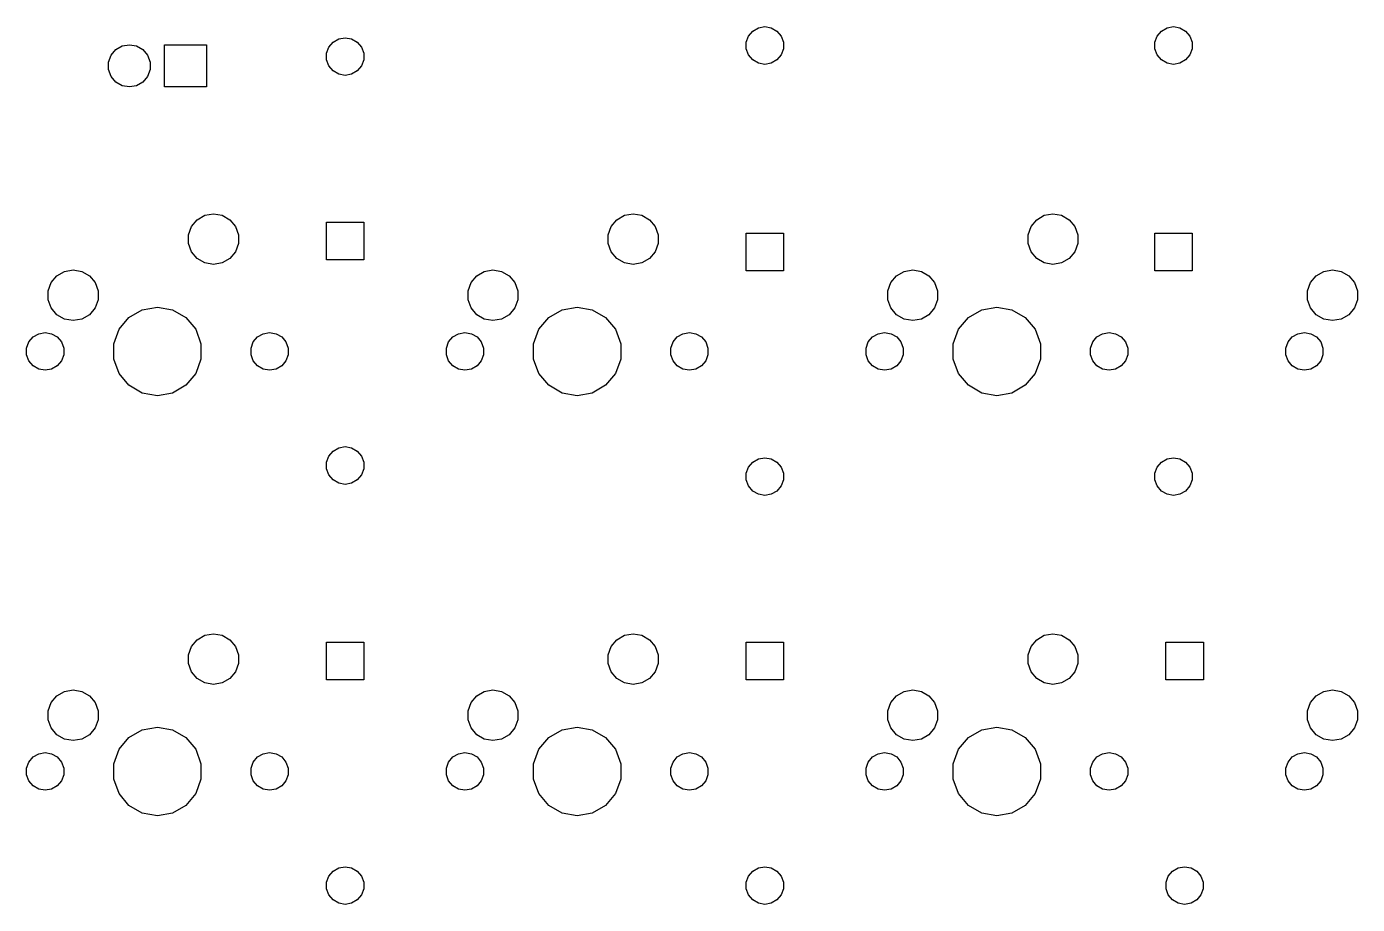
# Model space of a CAD drawing. Extents: x 16 to 275, y -108 to -10.
# Drawn here: x 16.1 to 76.3, y -104 to -64.3 of the extents above; entities that cross this region are included whole.
import ezdxf

# ---------------------------------------------------------------- set-up
doc = ezdxf.new("R2010")
doc.units = 0
doc.header["$MEASUREMENT"] = 0
doc.layers.add('BLACK', color=7, linetype='CONTINUOUS')

msp = doc.modelspace()

# ---------------------------------------------------------------- linework, layer by layer
at = {"layer": 'Black'}
for p, q in [((48.9492, -64.5072), (49.2058, -64.3591)), ((49.2058, -64.3591), (49.4975, -64.3076)), ((49.4975, -64.3076), (49.7892, -64.3591)), ((49.7892, -64.3591), (50.0457, -64.5072)), ((67.4492, -64.5072), (67.7058, -64.3591)), ((67.7058, -64.3591), (67.9975, -64.3076)), ((67.9975, -64.3076), (68.2892, -64.3591)), ((68.2892, -64.3591), (68.5457, -64.5072)), ((29.7588, -65.2341), (29.9492, -65.0072)), ((29.9492, -65.0072), (30.2058, -64.8591)), ((30.2058, -64.8591), (30.4975, -64.8076)), ((30.4975, -64.8076), (30.7892, -64.8591)), ((30.7892, -64.8591), (31.0457, -65.0072)), ((31.0457, -65.0072), (31.2361, -65.2341)), ((48.6575, -65.0124), (48.7588, -64.7341)), ((48.6575, -65.3086), (48.6575, -65.0124)), ((48.7588, -64.7341), (48.9492, -64.5072)), ((50.0457, -64.5072), (50.2361, -64.7341)), ((50.2361, -64.7341), (50.3374, -65.0124)), ((50.3374, -65.0124), (50.3374, -65.3086)), ((67.1575, -65.0124), (67.2588, -64.7341)), ((67.1575, -65.3086), (67.1575, -65.0124)), ((67.2588, -64.7341), (67.4492, -64.5072)), ((68.5457, -64.5072), (68.7361, -64.7341)), ((68.7361, -64.7341), (68.8374, -65.0124)), ((68.8374, -65.0124), (68.8374, -65.3086)), ((19.7884, -65.914), (19.902, -65.6019)), ((19.902, -65.6019), (20.1154, -65.3476)), ((20.1154, -65.3476), (20.403, -65.1815)), ((20.403, -65.1815), (20.73, -65.1239)), ((20.73, -65.1239), (21.057, -65.1815)), ((21.057, -65.1815), (21.3446, -65.3476)), ((21.3446, -65.3476), (21.558, -65.6019)), ((21.558, -65.6019), (21.6716, -65.914)), ((22.3175, -67.0325), (22.3175, -65.1275)), ((22.3175, -65.1275), (24.2225, -65.1275)), ((24.2225, -65.1275), (24.2225, -67.0325)), ((29.6575, -65.5124), (29.7588, -65.2341)), ((29.6575, -65.8086), (29.6575, -65.5124)), ((31.2361, -65.2341), (31.3374, -65.5124)), ((31.3374, -65.5124), (31.3374, -65.8086)), ((48.7588, -65.587), (48.6575, -65.3086)), ((48.9492, -65.8139), (48.7588, -65.587)), ((50.2361, -65.587), (50.0457, -65.8139)), ((50.3374, -65.3086), (50.2361, -65.587)), ((67.2588, -65.587), (67.1575, -65.3086)), ((67.4492, -65.8139), (67.2588, -65.587)), ((68.7361, -65.587), (68.5457, -65.8139)), ((68.8374, -65.3086), (68.7361, -65.587)), ((19.7884, -66.246), (19.7884, -65.914)), ((19.902, -66.5581), (19.7884, -66.246)), ((21.6716, -66.246), (21.558, -66.5581)), ((21.6716, -65.914), (21.6716, -66.246)), ((29.7588, -66.087), (29.6575, -65.8086)), ((29.9492, -66.3139), (29.7588, -66.087)), ((31.2361, -66.087), (31.0457, -66.3139)), ((31.3374, -65.8086), (31.2361, -66.087)), ((49.2058, -65.962), (48.9492, -65.8139)), ((49.4975, -66.0134), (49.2058, -65.962)), ((49.7892, -65.962), (49.4975, -66.0134)), ((50.0457, -65.8139), (49.7892, -65.962)), ((67.7058, -65.962), (67.4492, -65.8139)), ((67.9975, -66.0134), (67.7058, -65.962)), ((68.2892, -65.962), (67.9975, -66.0134)), ((68.5457, -65.8139), (68.2892, -65.962)), ((20.1154, -66.8124), (19.902, -66.5581)), ((20.403, -66.9785), (20.1154, -66.8124)), ((21.3446, -66.8124), (21.057, -66.9785)), ((21.558, -66.5581), (21.3446, -66.8124)), ((30.2058, -66.462), (29.9492, -66.3139)), ((30.4975, -66.5134), (30.2058, -66.462)), ((30.7892, -66.462), (30.4975, -66.5134)), ((31.0457, -66.3139), (30.7892, -66.462)), ((20.73, -67.0361), (20.403, -66.9785)), ((21.057, -66.9785), (20.73, -67.0361)), ((24.2225, -67.0325), (22.3175, -67.0325)), ((23.8025, -73.0411), (24.1476, -72.8418)), ((24.1476, -72.8418), (24.54, -72.7726)), ((24.54, -72.7726), (24.9324, -72.8418)), ((24.9324, -72.8418), (25.2775, -73.0411)), ((42.8025, -73.0411), (43.1476, -72.8418)), ((43.1476, -72.8418), (43.54, -72.7726)), ((43.54, -72.7726), (43.9324, -72.8418)), ((43.9324, -72.8418), (44.2775, -73.0411)), ((61.8025, -73.0411), (62.1476, -72.8418)), ((62.1476, -72.8418), (62.54, -72.7726)), ((62.54, -72.7726), (62.9324, -72.8418)), ((62.9324, -72.8418), (63.2775, -73.0411)), ((23.4101, -73.7208), (23.5464, -73.3463)), ((23.5464, -73.3463), (23.8025, -73.0411)), ((25.2775, -73.0411), (25.5336, -73.3463)), ((25.5336, -73.3463), (25.6699, -73.7208)), ((29.6478, -74.8501), (29.6478, -73.1509)), ((29.6478, -73.1509), (31.3471, -73.1509)), ((31.3471, -73.1509), (31.3471, -74.8501)), ((42.4101, -73.7208), (42.5464, -73.3463)), ((42.5464, -73.3463), (42.8025, -73.0411)), ((44.2775, -73.0411), (44.5336, -73.3463)), ((44.5336, -73.3463), (44.6699, -73.7208)), ((61.4101, -73.7208), (61.5464, -73.3463)), ((61.5464, -73.3463), (61.8025, -73.0411)), ((63.2775, -73.0411), (63.5336, -73.3463)), ((63.5336, -73.3463), (63.6699, -73.7208)), ((23.4101, -74.1192), (23.4101, -73.7208)), ((25.6699, -73.7208), (25.6699, -74.1192)), ((42.4101, -74.1192), (42.4101, -73.7208)), ((44.6699, -73.7208), (44.6699, -74.1192)), ((48.6478, -75.3501), (48.6478, -73.6509)), ((48.6478, -73.6509), (50.3471, -73.6509)), ((50.3471, -73.6509), (50.3471, -75.3501)), ((61.4101, -74.1192), (61.4101, -73.7208)), ((63.6699, -73.7208), (63.6699, -74.1192)), ((67.1478, -75.3501), (67.1478, -73.6509)), ((67.1478, -73.6509), (68.8471, -73.6509)), ((68.8471, -73.6509), (68.8471, -75.3501)), ((23.5464, -74.4937), (23.4101, -74.1192)), ((23.8025, -74.7989), (23.5464, -74.4937)), ((25.5336, -74.4937), (25.2775, -74.7989)), ((25.6699, -74.1192), (25.5336, -74.4937)), ((42.5464, -74.4937), (42.4101, -74.1192)), ((42.8025, -74.7989), (42.5464, -74.4937)), ((44.5336, -74.4937), (44.2775, -74.7989)), ((44.6699, -74.1192), (44.5336, -74.4937)), ((61.5464, -74.4937), (61.4101, -74.1192)), ((61.8025, -74.7989), (61.5464, -74.4937)), ((63.5336, -74.4937), (63.2775, -74.7989)), ((63.6699, -74.1192), (63.5336, -74.4937)), ((24.1476, -74.9982), (23.8025, -74.7989)), ((24.54, -75.0674), (24.1476, -74.9982)), ((24.9324, -74.9982), (24.54, -75.0674)), ((25.2775, -74.7989), (24.9324, -74.9982)), ((31.3471, -74.8501), (29.6478, -74.8501)), ((43.1476, -74.9982), (42.8025, -74.7989)), ((43.54, -75.0674), (43.1476, -74.9982)), ((43.9324, -74.9982), (43.54, -75.0674)), ((44.2775, -74.7989), (43.9324, -74.9982)), ((62.1476, -74.9982), (61.8025, -74.7989)), ((62.54, -75.0674), (62.1476, -74.9982)), ((62.9324, -74.9982), (62.54, -75.0674)), ((63.2775, -74.7989), (62.9324, -74.9982)), ((17.0601, -76.2608), (17.1964, -75.8863)), ((17.1964, -75.8863), (17.4525, -75.5811)), ((17.4525, -75.5811), (17.7976, -75.3818)), ((17.7976, -75.3818), (18.19, -75.3126)), ((18.19, -75.3126), (18.5824, -75.3818)), ((18.5824, -75.3818), (18.9275, -75.5811)), ((18.9275, -75.5811), (19.1836, -75.8863)), ((19.1836, -75.8863), (19.3199, -76.2608)), ((36.0601, -76.2608), (36.1964, -75.8863)), ((36.1964, -75.8863), (36.4525, -75.5811)), ((36.4525, -75.5811), (36.7976, -75.3818)), ((36.7976, -75.3818), (37.19, -75.3126)), ((37.19, -75.3126), (37.5824, -75.3818)), ((37.5824, -75.3818), (37.9275, -75.5811)), ((37.9275, -75.5811), (38.1836, -75.8863)), ((38.1836, -75.8863), (38.3199, -76.2608)), ((50.3471, -75.3501), (48.6478, -75.3501)), ((55.0601, -76.2608), (55.1964, -75.8863)), ((55.1964, -75.8863), (55.4525, -75.5811)), ((55.4525, -75.5811), (55.7976, -75.3818)), ((55.7976, -75.3818), (56.19, -75.3126)), ((56.19, -75.3126), (56.5824, -75.3818)), ((56.5824, -75.3818), (56.9275, -75.5811)), ((56.9275, -75.5811), (57.1836, -75.8863)), ((57.1836, -75.8863), (57.3199, -76.2608)), ((68.8471, -75.3501), (67.1478, -75.3501)), ((74.0601, -76.2608), (74.1964, -75.8863)), ((74.1964, -75.8863), (74.4525, -75.5811)), ((74.4525, -75.5811), (74.7976, -75.3818)), ((74.7976, -75.3818), (75.19, -75.3126)), ((75.19, -75.3126), (75.5824, -75.3818)), ((75.5824, -75.3818), (75.9275, -75.5811)), ((75.9275, -75.5811), (76.1836, -75.8863)), ((76.1836, -75.8863), (76.3199, -76.2608)), ((17.0601, -76.6592), (17.0601, -76.2608)), ((19.3199, -76.2608), (19.3199, -76.6592)), ((36.0601, -76.6592), (36.0601, -76.2608)), ((38.3199, -76.2608), (38.3199, -76.6592)), ((55.0601, -76.6592), (55.0601, -76.2608)), ((57.3199, -76.2608), (57.3199, -76.6592)), ((74.0601, -76.6592), (74.0601, -76.2608)), ((76.3199, -76.2608), (76.3199, -76.6592)), ((17.1964, -77.0337), (17.0601, -76.6592)), ((17.4525, -77.3389), (17.1964, -77.0337)), ((19.1836, -77.0337), (18.9275, -77.3389)), ((19.3199, -76.6592), (19.1836, -77.0337)), ((21.3154, -77.1192), (22, -76.9985)), ((22, -76.9985), (22.6846, -77.1192)), ((36.1964, -77.0337), (36.0601, -76.6592)), ((36.4525, -77.3389), (36.1964, -77.0337)), ((38.1836, -77.0337), (37.9275, -77.3389)), ((38.3199, -76.6592), (38.1836, -77.0337)), ((40.3154, -77.1192), (41, -76.9985)), ((41, -76.9985), (41.6846, -77.1192)), ((55.1964, -77.0337), (55.0601, -76.6592)), ((55.4525, -77.3389), (55.1964, -77.0337)), ((57.1836, -77.0337), (56.9275, -77.3389)), ((57.3199, -76.6592), (57.1836, -77.0337)), ((59.3154, -77.1192), (60, -76.9985)), ((60, -76.9985), (60.6846, -77.1192)), ((74.1964, -77.0337), (74.0601, -76.6592)), ((74.4525, -77.3389), (74.1964, -77.0337)), ((76.1836, -77.0337), (75.9275, -77.3389)), ((76.3199, -76.6592), (76.1836, -77.0337)), ((17.7976, -77.5382), (17.4525, -77.3389)), ((18.19, -77.6074), (17.7976, -77.5382)), ((18.5824, -77.5382), (18.19, -77.6074)), ((18.9275, -77.3389), (18.5824, -77.5382)), ((20.2666, -77.9992), (20.7134, -77.4667)), ((20.7134, -77.4667), (21.3154, -77.1192)), ((22.6846, -77.1192), (23.2865, -77.4667)), ((23.2865, -77.4667), (23.7334, -77.9992)), ((36.7976, -77.5382), (36.4525, -77.3389)), ((37.19, -77.6074), (36.7976, -77.5382)), ((37.5824, -77.5382), (37.19, -77.6074)), ((37.9275, -77.3389), (37.5824, -77.5382)), ((39.2666, -77.9992), (39.7135, -77.4667)), ((39.7135, -77.4667), (40.3154, -77.1192)), ((41.6846, -77.1192), (42.2865, -77.4667)), ((42.2865, -77.4667), (42.7334, -77.9992)), ((55.7976, -77.5382), (55.4525, -77.3389)), ((56.19, -77.6074), (55.7976, -77.5382)), ((56.5824, -77.5382), (56.19, -77.6074)), ((56.9275, -77.3389), (56.5824, -77.5382)), ((58.2666, -77.9992), (58.7134, -77.4667)), ((58.7134, -77.4667), (59.3154, -77.1192)), ((60.6846, -77.1192), (61.2865, -77.4667)), ((61.2865, -77.4667), (61.7334, -77.9992)), ((74.7976, -77.5382), (74.4525, -77.3389)), ((75.19, -77.6074), (74.7976, -77.5382)), ((75.5824, -77.5382), (75.19, -77.6074)), ((75.9275, -77.3389), (75.5824, -77.5382)), ((16.371, -78.3457), (16.6279, -78.1974)), ((16.6279, -78.1974), (16.92, -78.1458)), ((16.92, -78.1458), (17.2121, -78.1974)), ((17.2121, -78.1974), (17.469, -78.3457)), ((20.0289, -78.6524), (20.2666, -77.9992)), ((23.7334, -77.9992), (23.9711, -78.6524)), ((26.531, -78.3457), (26.7879, -78.1974)), ((26.7879, -78.1974), (27.08, -78.1458)), ((27.08, -78.1458), (27.3721, -78.1974)), ((27.3721, -78.1974), (27.629, -78.3457)), ((35.371, -78.3457), (35.6279, -78.1974)), ((35.6279, -78.1974), (35.92, -78.1458)), ((35.92, -78.1458), (36.2121, -78.1974)), ((36.2121, -78.1974), (36.469, -78.3457)), ((39.0289, -78.6524), (39.2666, -77.9992)), ((42.7334, -77.9992), (42.9711, -78.6524)), ((45.531, -78.3457), (45.7879, -78.1974)), ((45.7879, -78.1974), (46.08, -78.1458)), ((46.08, -78.1458), (46.3721, -78.1974)), ((46.3721, -78.1974), (46.629, -78.3457)), ((54.371, -78.3457), (54.6279, -78.1974)), ((54.6279, -78.1974), (54.92, -78.1458)), ((54.92, -78.1458), (55.2121, -78.1974)), ((55.2121, -78.1974), (55.469, -78.3457)), ((58.0289, -78.6524), (58.2666, -77.9992)), ((61.7334, -77.9992), (61.9711, -78.6524)), ((64.531, -78.3457), (64.7879, -78.1974)), ((64.7879, -78.1974), (65.08, -78.1458)), ((65.08, -78.1458), (65.3721, -78.1974)), ((65.3721, -78.1974), (65.629, -78.3457)), ((73.371, -78.3457), (73.6279, -78.1974)), ((73.6279, -78.1974), (73.92, -78.1458)), ((73.92, -78.1458), (74.2121, -78.1974)), ((74.2121, -78.1974), (74.469, -78.3457)), ((16.0788, -78.8517), (16.1803, -78.5729)), ((16.0788, -79.1483), (16.0788, -78.8517)), ((16.1803, -78.5729), (16.371, -78.3457)), ((17.469, -78.3457), (17.6597, -78.5729)), ((17.6597, -78.5729), (17.7612, -78.8517)), ((17.7612, -78.8517), (17.7612, -79.1483)), ((20.0289, -79.3476), (20.0289, -78.6524)), ((23.9711, -78.6524), (23.9711, -79.3476)), ((26.2388, -78.8517), (26.3403, -78.5729)), ((26.2388, -79.1483), (26.2388, -78.8517)), ((26.3403, -78.5729), (26.531, -78.3457)), ((27.629, -78.3457), (27.8197, -78.5729)), ((27.8197, -78.5729), (27.9212, -78.8517)), ((27.9212, -78.8517), (27.9212, -79.1483)), ((35.0788, -78.8517), (35.1803, -78.5729)), ((35.0788, -79.1483), (35.0788, -78.8517)), ((35.1803, -78.5729), (35.371, -78.3457)), ((36.469, -78.3457), (36.6597, -78.5729)), ((36.6597, -78.5729), (36.7612, -78.8517)), ((36.7612, -78.8517), (36.7612, -79.1483)), ((39.0289, -79.3476), (39.0289, -78.6524)), ((42.9711, -78.6524), (42.9711, -79.3476)), ((45.2388, -78.8517), (45.3403, -78.5729)), ((45.2388, -79.1483), (45.2388, -78.8517)), ((45.3403, -78.5729), (45.531, -78.3457)), ((46.629, -78.3457), (46.8197, -78.5729)), ((46.8197, -78.5729), (46.9212, -78.8517)), ((46.9212, -78.8517), (46.9212, -79.1483)), ((54.0788, -78.8517), (54.1803, -78.5729)), ((54.0788, -79.1483), (54.0788, -78.8517)), ((54.1803, -78.5729), (54.371, -78.3457)), ((55.469, -78.3457), (55.6597, -78.5729)), ((55.6597, -78.5729), (55.7612, -78.8517)), ((55.7612, -78.8517), (55.7612, -79.1483)), ((58.0289, -79.3476), (58.0289, -78.6524)), ((61.9711, -78.6524), (61.9711, -79.3476)), ((64.2388, -78.8517), (64.3403, -78.5729)), ((64.2388, -79.1483), (64.2388, -78.8517)), ((64.3403, -78.5729), (64.531, -78.3457)), ((65.629, -78.3457), (65.8197, -78.5729)), ((65.8197, -78.5729), (65.9212, -78.8517)), ((65.9212, -78.8517), (65.9212, -79.1483)), ((73.0788, -78.8517), (73.1803, -78.5729)), ((73.0788, -79.1483), (73.0788, -78.8517)), ((73.1803, -78.5729), (73.371, -78.3457)), ((74.469, -78.3457), (74.6597, -78.5729)), ((74.6597, -78.5729), (74.7612, -78.8517)), ((74.7612, -78.8517), (74.7612, -79.1483)), ((16.1803, -79.4271), (16.0788, -79.1483)), ((16.371, -79.6543), (16.1803, -79.4271)), ((17.6597, -79.4271), (17.469, -79.6543)), ((17.7612, -79.1483), (17.6597, -79.4271)), ((20.2666, -80.0008), (20.0289, -79.3476)), ((23.9711, -79.3476), (23.7334, -80.0008)), ((26.3403, -79.4271), (26.2388, -79.1483)), ((26.531, -79.6543), (26.3403, -79.4271)), ((27.8197, -79.4271), (27.629, -79.6543)), ((27.9212, -79.1483), (27.8197, -79.4271)), ((35.1803, -79.4271), (35.0788, -79.1483)), ((35.371, -79.6543), (35.1803, -79.4271)), ((36.6597, -79.4271), (36.469, -79.6543)), ((36.7612, -79.1483), (36.6597, -79.4271)), ((39.2666, -80.0008), (39.0289, -79.3476)), ((42.9711, -79.3476), (42.7334, -80.0008)), ((45.3403, -79.4271), (45.2388, -79.1483)), ((45.531, -79.6543), (45.3403, -79.4271)), ((46.8197, -79.4271), (46.629, -79.6543)), ((46.9212, -79.1483), (46.8197, -79.4271)), ((54.1803, -79.4271), (54.0788, -79.1483)), ((54.371, -79.6543), (54.1803, -79.4271)), ((55.6597, -79.4271), (55.469, -79.6543)), ((55.7612, -79.1483), (55.6597, -79.4271)), ((58.2666, -80.0008), (58.0289, -79.3476)), ((61.9711, -79.3476), (61.7334, -80.0008)), ((64.3403, -79.4271), (64.2388, -79.1483)), ((64.531, -79.6543), (64.3403, -79.4271)), ((65.8197, -79.4271), (65.629, -79.6543)), ((65.9212, -79.1483), (65.8197, -79.4271)), ((73.1803, -79.4271), (73.0788, -79.1483)), ((73.371, -79.6543), (73.1803, -79.4271)), ((74.6597, -79.4271), (74.469, -79.6543)), ((74.7612, -79.1483), (74.6597, -79.4271)), ((16.6279, -79.8026), (16.371, -79.6543)), ((16.92, -79.8541), (16.6279, -79.8026)), ((17.2121, -79.8026), (16.92, -79.8541)), ((17.469, -79.6543), (17.2121, -79.8026)), ((20.7134, -80.5332), (20.2666, -80.0008)), ((23.7334, -80.0008), (23.2865, -80.5332)), ((26.7879, -79.8026), (26.531, -79.6543)), ((27.08, -79.8541), (26.7879, -79.8026)), ((27.3721, -79.8026), (27.08, -79.8541)), ((27.629, -79.6543), (27.3721, -79.8026)), ((35.6279, -79.8026), (35.371, -79.6543)), ((35.92, -79.8541), (35.6279, -79.8026)), ((36.2121, -79.8026), (35.92, -79.8541)), ((36.469, -79.6543), (36.2121, -79.8026)), ((39.7135, -80.5332), (39.2666, -80.0008)), ((42.7334, -80.0008), (42.2865, -80.5332)), ((45.7879, -79.8026), (45.531, -79.6543)), ((46.08, -79.8541), (45.7879, -79.8026)), ((46.3721, -79.8026), (46.08, -79.8541)), ((46.629, -79.6543), (46.3721, -79.8026)), ((54.6279, -79.8026), (54.371, -79.6543)), ((54.92, -79.8541), (54.6279, -79.8026)), ((55.2121, -79.8026), (54.92, -79.8541)), ((55.469, -79.6543), (55.2121, -79.8026)), ((58.7134, -80.5332), (58.2666, -80.0008)), ((61.7334, -80.0008), (61.2865, -80.5332)), ((64.7879, -79.8026), (64.531, -79.6543)), ((65.08, -79.8541), (64.7879, -79.8026)), ((65.3721, -79.8026), (65.08, -79.8541)), ((65.629, -79.6543), (65.3721, -79.8026)), ((73.6279, -79.8026), (73.371, -79.6543)), ((73.92, -79.8541), (73.6279, -79.8026)), ((74.2121, -79.8026), (73.92, -79.8541)), ((74.469, -79.6543), (74.2121, -79.8026)), ((21.3154, -80.8808), (20.7134, -80.5332)), ((23.2865, -80.5332), (22.6846, -80.8808)), ((40.3154, -80.8808), (39.7135, -80.5332)), ((42.2865, -80.5332), (41.6846, -80.8808)), ((59.3154, -80.8808), (58.7134, -80.5332)), ((61.2865, -80.5332), (60.6846, -80.8808)), ((22, -81.0015), (21.3154, -80.8808)), ((22.6846, -80.8808), (22, -81.0015)), ((41, -81.0015), (40.3154, -80.8808)), ((41.6846, -80.8808), (41, -81.0015)), ((60, -81.0015), (59.3154, -80.8808)), ((60.6846, -80.8808), (60, -81.0015)), ((29.6575, -84.0124), (29.7588, -83.7341)), ((29.7588, -83.7341), (29.9492, -83.5072)), ((29.9492, -83.5072), (30.2058, -83.3591)), ((30.2058, -83.3591), (30.4975, -83.3076)), ((30.4975, -83.3076), (30.7892, -83.3591)), ((30.7892, -83.3591), (31.0457, -83.5072)), ((31.0457, -83.5072), (31.2361, -83.7341)), ((31.2361, -83.7341), (31.3374, -84.0124)), ((29.6575, -84.3086), (29.6575, -84.0124)), ((29.7588, -84.587), (29.6575, -84.3086)), ((31.3374, -84.3086), (31.2361, -84.587)), ((31.3374, -84.0124), (31.3374, -84.3086)), ((48.6575, -84.5124), (48.7588, -84.2341)), ((48.7588, -84.2341), (48.9492, -84.0072)), ((48.9492, -84.0072), (49.2058, -83.8591)), ((49.2058, -83.8591), (49.4975, -83.8076)), ((49.4975, -83.8076), (49.7892, -83.8591)), ((49.7892, -83.8591), (50.0457, -84.0072)), ((50.0457, -84.0072), (50.2361, -84.2341)), ((50.2361, -84.2341), (50.3374, -84.5124)), ((67.1575, -84.5124), (67.2588, -84.2341)), ((67.2588, -84.2341), (67.4492, -84.0072)), ((67.4492, -84.0072), (67.7058, -83.8591)), ((67.7058, -83.8591), (67.9975, -83.8076)), ((67.9975, -83.8076), (68.2892, -83.8591)), ((68.2892, -83.8591), (68.5457, -84.0072)), ((68.5457, -84.0072), (68.7361, -84.2341)), ((68.7361, -84.2341), (68.8374, -84.5124)), ((29.9492, -84.8139), (29.7588, -84.587)), ((30.2058, -84.962), (29.9492, -84.8139)), ((31.0457, -84.8139), (30.7892, -84.962)), ((31.2361, -84.587), (31.0457, -84.8139)), ((48.6575, -84.8086), (48.6575, -84.5124)), ((48.7588, -85.087), (48.6575, -84.8086)), ((50.3374, -84.8086), (50.2361, -85.087)), ((50.3374, -84.5124), (50.3374, -84.8086)), ((67.1575, -84.8086), (67.1575, -84.5124)), ((67.2588, -85.087), (67.1575, -84.8086)), ((68.8374, -84.8086), (68.7361, -85.087)), ((68.8374, -84.5124), (68.8374, -84.8086)), ((30.4975, -85.0134), (30.2058, -84.962)), ((30.7892, -84.962), (30.4975, -85.0134)), ((48.9492, -85.3139), (48.7588, -85.087)), ((49.2058, -85.462), (48.9492, -85.3139)), ((49.4975, -85.5134), (49.2058, -85.462)), ((49.7892, -85.462), (49.4975, -85.5134)), ((50.0457, -85.3139), (49.7892, -85.462)), ((50.2361, -85.087), (50.0457, -85.3139)), ((67.4492, -85.3139), (67.2588, -85.087)), ((67.7058, -85.462), (67.4492, -85.3139)), ((67.9975, -85.5134), (67.7058, -85.462)), ((68.2892, -85.462), (67.9975, -85.5134)), ((68.5457, -85.3139), (68.2892, -85.462)), ((68.7361, -85.087), (68.5457, -85.3139)), ((23.5464, -92.3463), (23.8025, -92.0411)), ((23.8025, -92.0411), (24.1476, -91.8418)), ((24.1476, -91.8418), (24.54, -91.7726)), ((24.54, -91.7726), (24.9324, -91.8418)), ((24.9324, -91.8418), (25.2775, -92.0411)), ((25.2775, -92.0411), (25.5336, -92.3463)), ((29.6478, -93.8501), (29.6478, -92.1509)), ((29.6478, -92.1509), (31.3471, -92.1509)), ((31.3471, -92.1509), (31.3471, -93.8501)), ((42.5464, -92.3463), (42.8025, -92.0411)), ((42.8025, -92.0411), (43.1476, -91.8418)), ((43.1476, -91.8418), (43.54, -91.7726)), ((43.54, -91.7726), (43.9324, -91.8418)), ((43.9324, -91.8418), (44.2775, -92.0411)), ((44.2775, -92.0411), (44.5336, -92.3463)), ((48.6478, -93.8501), (48.6478, -92.1509)), ((48.6478, -92.1509), (50.3471, -92.1509)), ((50.3471, -92.1509), (50.3471, -93.8501)), ((61.5464, -92.3463), (61.8025, -92.0411)), ((61.8025, -92.0411), (62.1476, -91.8418)), ((62.1476, -91.8418), (62.54, -91.7726)), ((62.54, -91.7726), (62.9324, -91.8418)), ((62.9324, -91.8418), (63.2775, -92.0411)), ((63.2775, -92.0411), (63.5336, -92.3463)), ((67.6478, -93.8501), (67.6478, -92.1509)), ((67.6478, -92.1509), (69.3471, -92.1509)), ((69.3471, -92.1509), (69.3471, -93.8501)), ((23.4101, -92.7208), (23.5464, -92.3463)), ((23.4101, -93.1192), (23.4101, -92.7208)), ((25.5336, -92.3463), (25.6699, -92.7208)), ((25.6699, -92.7208), (25.6699, -93.1192)), ((42.4101, -92.7208), (42.5464, -92.3463)), ((42.4101, -93.1192), (42.4101, -92.7208)), ((44.5336, -92.3463), (44.6699, -92.7208)), ((44.6699, -92.7208), (44.6699, -93.1192)), ((61.4101, -92.7208), (61.5464, -92.3463)), ((61.4101, -93.1192), (61.4101, -92.7208)), ((63.5336, -92.3463), (63.6699, -92.7208)), ((63.6699, -92.7208), (63.6699, -93.1192)), ((23.5464, -93.4937), (23.4101, -93.1192)), ((25.6699, -93.1192), (25.5336, -93.4937)), ((42.5464, -93.4937), (42.4101, -93.1192)), ((44.6699, -93.1192), (44.5336, -93.4937)), ((61.5464, -93.4937), (61.4101, -93.1192)), ((63.6699, -93.1192), (63.5336, -93.4937)), ((23.8025, -93.7989), (23.5464, -93.4937)), ((24.1476, -93.9982), (23.8025, -93.7989)), ((25.2775, -93.7989), (24.9324, -93.9982)), ((25.5336, -93.4937), (25.2775, -93.7989)), ((31.3471, -93.8501), (29.6478, -93.8501)), ((42.8025, -93.7989), (42.5464, -93.4937)), ((43.1476, -93.9982), (42.8025, -93.7989)), ((44.2775, -93.7989), (43.9324, -93.9982)), ((44.5336, -93.4937), (44.2775, -93.7989)), ((50.3471, -93.8501), (48.6478, -93.8501)), ((61.8025, -93.7989), (61.5464, -93.4937)), ((62.1476, -93.9982), (61.8025, -93.7989)), ((63.2775, -93.7989), (62.9324, -93.9982)), ((63.5336, -93.4937), (63.2775, -93.7989)), ((69.3471, -93.8501), (67.6478, -93.8501)), ((17.4525, -94.5811), (17.7976, -94.3818)), ((17.7976, -94.3818), (18.19, -94.3126)), ((18.19, -94.3126), (18.5824, -94.3818)), ((18.5824, -94.3818), (18.9275, -94.5811)), ((24.54, -94.0674), (24.1476, -93.9982)), ((24.9324, -93.9982), (24.54, -94.0674)), ((36.4525, -94.5811), (36.7976, -94.3818)), ((36.7976, -94.3818), (37.19, -94.3126)), ((37.19, -94.3126), (37.5824, -94.3818)), ((37.5824, -94.3818), (37.9275, -94.5811)), ((43.54, -94.0674), (43.1476, -93.9982)), ((43.9324, -93.9982), (43.54, -94.0674)), ((55.4525, -94.5811), (55.7976, -94.3818)), ((55.7976, -94.3818), (56.19, -94.3126)), ((56.19, -94.3126), (56.5824, -94.3818)), ((56.5824, -94.3818), (56.9275, -94.5811)), ((62.54, -94.0674), (62.1476, -93.9982)), ((62.9324, -93.9982), (62.54, -94.0674)), ((74.4525, -94.5811), (74.7976, -94.3818)), ((74.7976, -94.3818), (75.19, -94.3126)), ((75.19, -94.3126), (75.5824, -94.3818)), ((75.5824, -94.3818), (75.9275, -94.5811)), ((17.0601, -95.2608), (17.1964, -94.8863)), ((17.1964, -94.8863), (17.4525, -94.5811)), ((18.9275, -94.5811), (19.1836, -94.8863)), ((19.1836, -94.8863), (19.3199, -95.2608)), ((36.0601, -95.2608), (36.1964, -94.8863)), ((36.1964, -94.8863), (36.4525, -94.5811)), ((37.9275, -94.5811), (38.1836, -94.8863)), ((38.1836, -94.8863), (38.3199, -95.2608)), ((55.0601, -95.2608), (55.1964, -94.8863)), ((55.1964, -94.8863), (55.4525, -94.5811)), ((56.9275, -94.5811), (57.1836, -94.8863)), ((57.1836, -94.8863), (57.3199, -95.2608)), ((74.0601, -95.2608), (74.1964, -94.8863)), ((74.1964, -94.8863), (74.4525, -94.5811)), ((75.9275, -94.5811), (76.1836, -94.8863)), ((76.1836, -94.8863), (76.3199, -95.2608)), ((17.0601, -95.6592), (17.0601, -95.2608)), ((17.1964, -96.0337), (17.0601, -95.6592)), ((19.3199, -95.6592), (19.1836, -96.0337)), ((19.3199, -95.2608), (19.3199, -95.6592)), ((36.0601, -95.6592), (36.0601, -95.2608)), ((36.1964, -96.0337), (36.0601, -95.6592)), ((38.3199, -95.6592), (38.1836, -96.0337)), ((38.3199, -95.2608), (38.3199, -95.6592)), ((55.0601, -95.6592), (55.0601, -95.2608)), ((55.1964, -96.0337), (55.0601, -95.6592)), ((57.3199, -95.6592), (57.1836, -96.0337)), ((57.3199, -95.2608), (57.3199, -95.6592)), ((74.0601, -95.6592), (74.0601, -95.2608)), ((74.1964, -96.0337), (74.0601, -95.6592)), ((76.3199, -95.6592), (76.1836, -96.0337)), ((76.3199, -95.2608), (76.3199, -95.6592)), ((17.4525, -96.3389), (17.1964, -96.0337)), ((17.7976, -96.5382), (17.4525, -96.3389)), ((18.9275, -96.3389), (18.5824, -96.5382)), ((19.1836, -96.0337), (18.9275, -96.3389)), ((20.7134, -96.4667), (21.3154, -96.1192)), ((21.3154, -96.1192), (22, -95.9985)), ((22, -95.9985), (22.6846, -96.1192)), ((22.6846, -96.1192), (23.2865, -96.4667)), ((36.4525, -96.3389), (36.1964, -96.0337)), ((36.7976, -96.5382), (36.4525, -96.3389)), ((37.9275, -96.3389), (37.5824, -96.5382)), ((38.1836, -96.0337), (37.9275, -96.3389)), ((39.7135, -96.4667), (40.3154, -96.1192)), ((40.3154, -96.1192), (41, -95.9985)), ((41, -95.9985), (41.6846, -96.1192)), ((41.6846, -96.1192), (42.2865, -96.4667)), ((55.4525, -96.3389), (55.1964, -96.0337)), ((55.7976, -96.5382), (55.4525, -96.3389)), ((56.9275, -96.3389), (56.5824, -96.5382)), ((57.1836, -96.0337), (56.9275, -96.3389)), ((58.7134, -96.4667), (59.3154, -96.1192)), ((59.3154, -96.1192), (60, -95.9985)), ((60, -95.9985), (60.6846, -96.1192)), ((60.6846, -96.1192), (61.2865, -96.4667)), ((74.4525, -96.3389), (74.1964, -96.0337)), ((74.7976, -96.5382), (74.4525, -96.3389)), ((75.9275, -96.3389), (75.5824, -96.5382)), ((76.1836, -96.0337), (75.9275, -96.3389)), ((18.19, -96.6074), (17.7976, -96.5382)), ((18.5824, -96.5382), (18.19, -96.6074)), ((20.2666, -96.9992), (20.7134, -96.4667)), ((23.2865, -96.4667), (23.7334, -96.9992)), ((37.19, -96.6074), (36.7976, -96.5382)), ((37.5824, -96.5382), (37.19, -96.6074)), ((39.2666, -96.9992), (39.7135, -96.4667)), ((42.2865, -96.4667), (42.7334, -96.9992)), ((56.19, -96.6074), (55.7976, -96.5382)), ((56.5824, -96.5382), (56.19, -96.6074)), ((58.2666, -96.9992), (58.7134, -96.4667)), ((61.2865, -96.4667), (61.7334, -96.9992)), ((75.19, -96.6074), (74.7976, -96.5382)), ((75.5824, -96.5382), (75.19, -96.6074)), ((16.0788, -97.8517), (16.1803, -97.5729)), ((16.1803, -97.5729), (16.371, -97.3457)), ((16.371, -97.3457), (16.6279, -97.1974)), ((16.6279, -97.1974), (16.92, -97.1458)), ((16.92, -97.1458), (17.2121, -97.1974)), ((17.2121, -97.1974), (17.469, -97.3457)), ((17.469, -97.3457), (17.6597, -97.5729)), ((17.6597, -97.5729), (17.7612, -97.8517)), ((20.0289, -97.6524), (20.2666, -96.9992)), ((23.7334, -96.9992), (23.9711, -97.6524)), ((26.2388, -97.8517), (26.3403, -97.5729)), ((26.3403, -97.5729), (26.531, -97.3457)), ((26.531, -97.3457), (26.7879, -97.1974)), ((26.7879, -97.1974), (27.08, -97.1458)), ((27.08, -97.1458), (27.3721, -97.1974)), ((27.3721, -97.1974), (27.629, -97.3457)), ((27.629, -97.3457), (27.8197, -97.5729)), ((27.8197, -97.5729), (27.9212, -97.8517)), ((35.0788, -97.8517), (35.1803, -97.5729)), ((35.1803, -97.5729), (35.371, -97.3457)), ((35.371, -97.3457), (35.6279, -97.1974)), ((35.6279, -97.1974), (35.92, -97.1458)), ((35.92, -97.1458), (36.2121, -97.1974)), ((36.2121, -97.1974), (36.469, -97.3457)), ((36.469, -97.3457), (36.6597, -97.5729)), ((36.6597, -97.5729), (36.7612, -97.8517)), ((39.0289, -97.6524), (39.2666, -96.9992)), ((42.7334, -96.9992), (42.9711, -97.6524)), ((45.2388, -97.8517), (45.3403, -97.5729)), ((45.3403, -97.5729), (45.531, -97.3457)), ((45.531, -97.3457), (45.7879, -97.1974)), ((45.7879, -97.1974), (46.08, -97.1458)), ((46.08, -97.1458), (46.3721, -97.1974)), ((46.3721, -97.1974), (46.629, -97.3457)), ((46.629, -97.3457), (46.8197, -97.5729)), ((46.8197, -97.5729), (46.9212, -97.8517)), ((54.0788, -97.8517), (54.1803, -97.5729)), ((54.1803, -97.5729), (54.371, -97.3457)), ((54.371, -97.3457), (54.6279, -97.1974)), ((54.6279, -97.1974), (54.92, -97.1458)), ((54.92, -97.1458), (55.2121, -97.1974)), ((55.2121, -97.1974), (55.469, -97.3457)), ((55.469, -97.3457), (55.6597, -97.5729)), ((55.6597, -97.5729), (55.7612, -97.8517)), ((58.0289, -97.6524), (58.2666, -96.9992)), ((61.7334, -96.9992), (61.9711, -97.6524)), ((64.2388, -97.8517), (64.3403, -97.5729)), ((64.3403, -97.5729), (64.531, -97.3457)), ((64.531, -97.3457), (64.7879, -97.1974)), ((64.7879, -97.1974), (65.08, -97.1458)), ((65.08, -97.1458), (65.3721, -97.1974)), ((65.3721, -97.1974), (65.629, -97.3457)), ((65.629, -97.3457), (65.8197, -97.5729)), ((65.8197, -97.5729), (65.9212, -97.8517)), ((73.0788, -97.8517), (73.1803, -97.5729)), ((73.1803, -97.5729), (73.371, -97.3457)), ((73.371, -97.3457), (73.6279, -97.1974)), ((73.6279, -97.1974), (73.92, -97.1458)), ((73.92, -97.1458), (74.2121, -97.1974)), ((74.2121, -97.1974), (74.469, -97.3457)), ((74.469, -97.3457), (74.6597, -97.5729)), ((74.6597, -97.5729), (74.7612, -97.8517)), ((16.0788, -98.1483), (16.0788, -97.8517)), ((16.1803, -98.4271), (16.0788, -98.1483)), ((17.7612, -98.1483), (17.6597, -98.4271)), ((17.7612, -97.8517), (17.7612, -98.1483)), ((20.0289, -98.3476), (20.0289, -97.6524)), ((23.9711, -97.6524), (23.9711, -98.3476)), ((26.2388, -98.1483), (26.2388, -97.8517)), ((26.3403, -98.4271), (26.2388, -98.1483)), ((27.9212, -98.1483), (27.8197, -98.4271)), ((27.9212, -97.8517), (27.9212, -98.1483)), ((35.0788, -98.1483), (35.0788, -97.8517)), ((35.1803, -98.4271), (35.0788, -98.1483)), ((36.7612, -98.1483), (36.6597, -98.4271)), ((36.7612, -97.8517), (36.7612, -98.1483)), ((39.0289, -98.3476), (39.0289, -97.6524)), ((42.9711, -97.6524), (42.9711, -98.3476)), ((45.2388, -98.1483), (45.2388, -97.8517)), ((45.3403, -98.4271), (45.2388, -98.1483)), ((46.9212, -98.1483), (46.8197, -98.4271)), ((46.9212, -97.8517), (46.9212, -98.1483)), ((54.0788, -98.1483), (54.0788, -97.8517)), ((54.1803, -98.4271), (54.0788, -98.1483)), ((55.7612, -98.1483), (55.6597, -98.4271)), ((55.7612, -97.8517), (55.7612, -98.1483)), ((58.0289, -98.3476), (58.0289, -97.6524)), ((61.9711, -97.6524), (61.9711, -98.3476)), ((64.2388, -98.1483), (64.2388, -97.8517)), ((64.3403, -98.4271), (64.2388, -98.1483)), ((65.9212, -98.1483), (65.8197, -98.4271)), ((65.9212, -97.8517), (65.9212, -98.1483)), ((73.0788, -98.1483), (73.0788, -97.8517)), ((73.1803, -98.4271), (73.0788, -98.1483)), ((74.7612, -98.1483), (74.6597, -98.4271)), ((74.7612, -97.8517), (74.7612, -98.1483)), ((16.371, -98.6543), (16.1803, -98.4271)), ((16.6279, -98.8026), (16.371, -98.6543)), ((17.469, -98.6543), (17.2121, -98.8026)), ((17.6597, -98.4271), (17.469, -98.6543)), ((20.2666, -99.0008), (20.0289, -98.3476)), ((23.9711, -98.3476), (23.7334, -99.0008)), ((26.531, -98.6543), (26.3403, -98.4271)), ((26.7879, -98.8026), (26.531, -98.6543)), ((27.629, -98.6543), (27.3721, -98.8026)), ((27.8197, -98.4271), (27.629, -98.6543)), ((35.371, -98.6543), (35.1803, -98.4271)), ((35.6279, -98.8026), (35.371, -98.6543)), ((36.469, -98.6543), (36.2121, -98.8026)), ((36.6597, -98.4271), (36.469, -98.6543)), ((39.2666, -99.0008), (39.0289, -98.3476)), ((42.9711, -98.3476), (42.7334, -99.0008)), ((45.531, -98.6543), (45.3403, -98.4271)), ((45.7879, -98.8026), (45.531, -98.6543)), ((46.629, -98.6543), (46.3721, -98.8026)), ((46.8197, -98.4271), (46.629, -98.6543)), ((54.371, -98.6543), (54.1803, -98.4271)), ((54.6279, -98.8026), (54.371, -98.6543)), ((55.469, -98.6543), (55.2121, -98.8026)), ((55.6597, -98.4271), (55.469, -98.6543)), ((58.2666, -99.0008), (58.0289, -98.3476)), ((61.9711, -98.3476), (61.7334, -99.0008)), ((64.531, -98.6543), (64.3403, -98.4271)), ((64.7879, -98.8026), (64.531, -98.6543)), ((65.629, -98.6543), (65.3721, -98.8026)), ((65.8197, -98.4271), (65.629, -98.6543)), ((73.371, -98.6543), (73.1803, -98.4271)), ((73.6279, -98.8026), (73.371, -98.6543)), ((74.469, -98.6543), (74.2121, -98.8026)), ((74.6597, -98.4271), (74.469, -98.6543)), ((16.92, -98.8541), (16.6279, -98.8026)), ((17.2121, -98.8026), (16.92, -98.8541)), ((20.7134, -99.5332), (20.2666, -99.0008)), ((23.7334, -99.0008), (23.2865, -99.5332)), ((27.08, -98.8541), (26.7879, -98.8026)), ((27.3721, -98.8026), (27.08, -98.8541)), ((35.92, -98.8541), (35.6279, -98.8026)), ((36.2121, -98.8026), (35.92, -98.8541)), ((39.7135, -99.5332), (39.2666, -99.0008)), ((42.7334, -99.0008), (42.2865, -99.5332)), ((46.08, -98.8541), (45.7879, -98.8026)), ((46.3721, -98.8026), (46.08, -98.8541)), ((54.92, -98.8541), (54.6279, -98.8026)), ((55.2121, -98.8026), (54.92, -98.8541)), ((58.7134, -99.5332), (58.2666, -99.0008)), ((61.7334, -99.0008), (61.2865, -99.5332)), ((65.08, -98.8541), (64.7879, -98.8026)), ((65.3721, -98.8026), (65.08, -98.8541)), ((73.92, -98.8541), (73.6279, -98.8026)), ((74.2121, -98.8026), (73.92, -98.8541)), ((21.3154, -99.8808), (20.7134, -99.5332)), ((22, -100.002), (21.3154, -99.8808)), ((22.6846, -99.8808), (22, -100.002)), ((23.2865, -99.5332), (22.6846, -99.8808)), ((40.3154, -99.8808), (39.7135, -99.5332)), ((41, -100.002), (40.3154, -99.8808)), ((41.6846, -99.8808), (41, -100.002)), ((42.2865, -99.5332), (41.6846, -99.8808)), ((59.3154, -99.8808), (58.7134, -99.5332)), ((60, -100.002), (59.3154, -99.8808)), ((60.6846, -99.8808), (60, -100.002)), ((61.2865, -99.5332), (60.6846, -99.8808)), ((29.9492, -102.507), (30.2058, -102.359)), ((30.2058, -102.359), (30.4975, -102.308)), ((30.4975, -102.308), (30.7892, -102.359)), ((30.7892, -102.359), (31.0457, -102.507)), ((48.9492, -102.507), (49.2058, -102.359)), ((49.2058, -102.359), (49.4975, -102.308)), ((49.4975, -102.308), (49.7892, -102.359)), ((49.7892, -102.359), (50.0457, -102.507)), ((67.9492, -102.507), (68.2058, -102.359)), ((68.2058, -102.359), (68.4975, -102.308)), ((68.4975, -102.308), (68.7892, -102.359)), ((68.7892, -102.359), (69.0457, -102.507)), ((29.6575, -103.012), (29.7588, -102.734)), ((29.6575, -103.309), (29.6575, -103.012)), ((29.7588, -102.734), (29.9492, -102.507)), ((31.0457, -102.507), (31.2361, -102.734)), ((31.2361, -102.734), (31.3374, -103.012)), ((31.3374, -103.012), (31.3374, -103.309)), ((48.6575, -103.012), (48.7588, -102.734)), ((48.6575, -103.309), (48.6575, -103.012)), ((48.7588, -102.734), (48.9492, -102.507)), ((50.0457, -102.507), (50.2361, -102.734)), ((50.2361, -102.734), (50.3374, -103.012)), ((50.3374, -103.012), (50.3374, -103.309)), ((67.6575, -103.012), (67.7588, -102.734)), ((67.6575, -103.309), (67.6575, -103.012)), ((67.7588, -102.734), (67.9492, -102.507)), ((69.0457, -102.507), (69.2361, -102.734)), ((69.2361, -102.734), (69.3374, -103.012)), ((69.3374, -103.012), (69.3374, -103.309)), ((29.7588, -103.587), (29.6575, -103.309)), ((29.9492, -103.814), (29.7588, -103.587)), ((31.2361, -103.587), (31.0457, -103.814)), ((31.3374, -103.309), (31.2361, -103.587)), ((48.7588, -103.587), (48.6575, -103.309)), ((48.9492, -103.814), (48.7588, -103.587)), ((50.2361, -103.587), (50.0457, -103.814)), ((50.3374, -103.309), (50.2361, -103.587)), ((67.7588, -103.587), (67.6575, -103.309)), ((67.9492, -103.814), (67.7588, -103.587)), ((69.2361, -103.587), (69.0457, -103.814)), ((69.3374, -103.309), (69.2361, -103.587)), ((30.2058, -103.962), (29.9492, -103.814)), ((30.4975, -104.013), (30.2058, -103.962)), ((30.7892, -103.962), (30.4975, -104.013)), ((31.0457, -103.814), (30.7892, -103.962)), ((49.2058, -103.962), (48.9492, -103.814)), ((49.4975, -104.013), (49.2058, -103.962)), ((49.7892, -103.962), (49.4975, -104.013)), ((50.0457, -103.814), (49.7892, -103.962)), ((68.2058, -103.962), (67.9492, -103.814)), ((68.4975, -104.013), (68.2058, -103.962)), ((68.7892, -103.962), (68.4975, -104.013)), ((69.0457, -103.814), (68.7892, -103.962))]:
    msp.add_line(p, q, dxfattribs=at)

doc.saveas('drawing.dxf')
